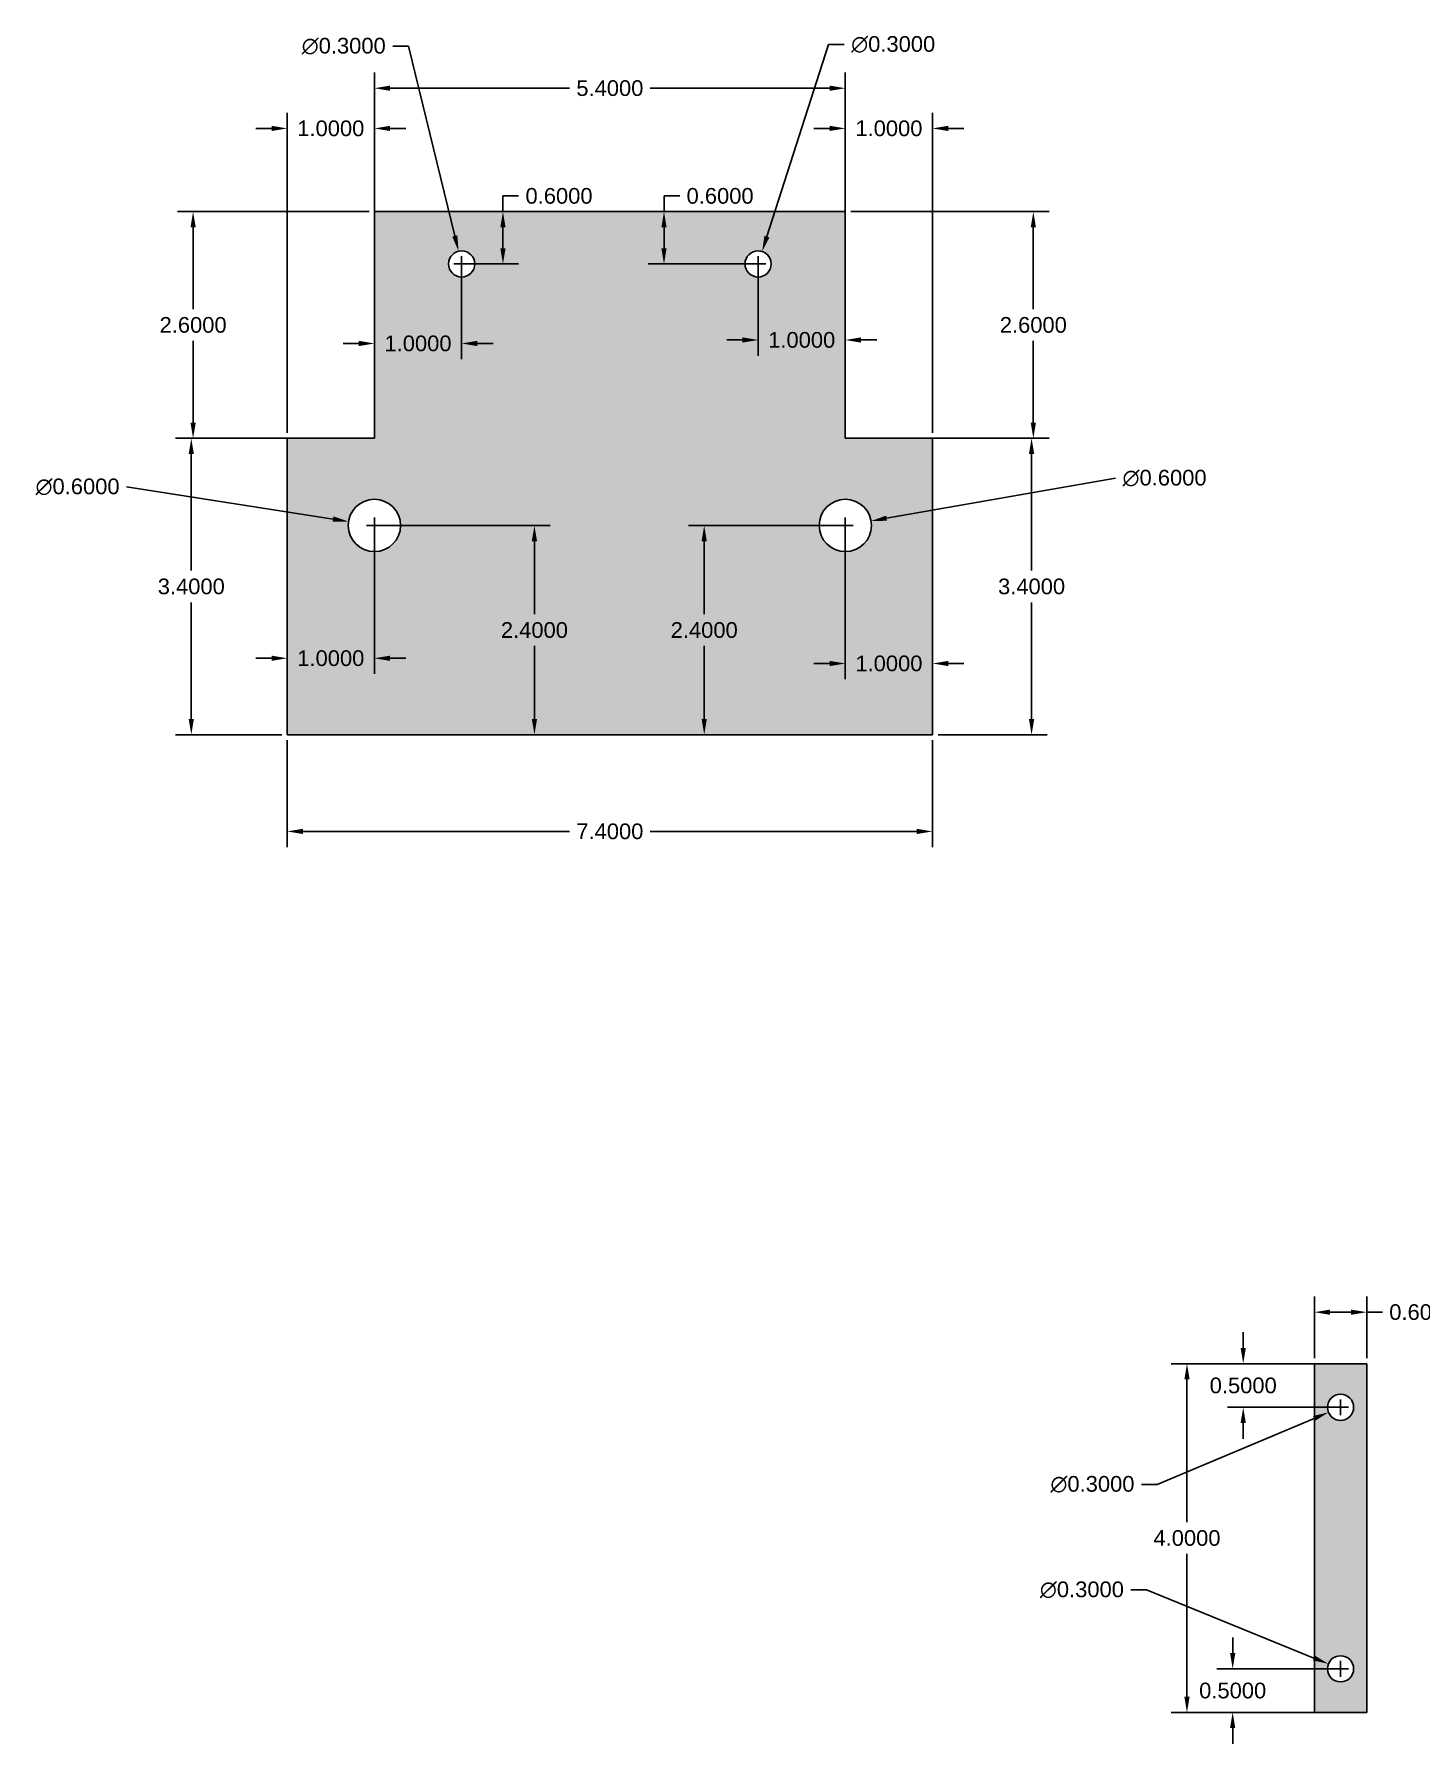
# Model space of a CAD drawing. Header units: inches. Extents: x 2 to 137, y 1 to 34.
# Drawn here: x 1.95 to 17.85, y 1.48 to 21.1 of the extents above; entities that cross this region are included whole.
import ezdxf

# ---------------------------------------------------------------- set-up
doc = ezdxf.new("R2010")
doc.units = ezdxf.units.IN
doc.header["$MEASUREMENT"] = 0
doc.layers.add('Body', color=40, linetype='Continuous')
doc.layers.add('Joints', color=3, linetype='Continuous')
doc.styles.get("Standard").update_dxf_attribs({"font": 'arial.ttf'})
doc.dimstyles.get("Standard").update_dxf_attribs({"dimtxt": 0.18, "dimasz": 0.18, "dimexe": 0.18, "dimexo": 0.0625, "dimgap": 0.09, "dimtad": 0, "dimtih": 1, "dimtoh": 1, "dimdec": 4, "dimzin": 0, "dimdsep": 46, "dimtxsty": 'Standard', "dimcen": 0.09, "dimadec": 0, "dimazin": 0, "dimtfac": 1, "dimtdec": 4, "dimtofl": 0, "dimtmove": 0, "dimatfit": 3, "dimfxl": 1, "dimtolj": 1, "dimtzin": 0, "dimarcsym": 0})

# ---------------------------------------------------------------- blocks, each defined once
blk = doc.blocks.new('*D1')
at = {"layer": 'Body', "color": 0, "lineweight": -2, "transparency": 16777216}
for p, q in [((5.848, 19.123), (5.848, 20.656)), ((11.248, 19.123), (11.248, 20.656)), ((6.028, 20.476), (8.085, 20.476)), ((11.068, 20.476), (9.011, 20.476))]:
    blk.add_line(p, q, dxfattribs=at)
at = {"layer": 'Body', "color": 0, "transparency": 16777216}
for points in [[(6.028, 20.506), (6.028, 20.446), (5.848, 20.476)], [(11.068, 20.506), (11.068, 20.446), (11.248, 20.476)]]:
    blk.add_solid(points, dxfattribs=at)
at = {"layer": 'Body', "color": 0, "transparency": 16777216, "insert": (8.548, 20.476), "char_height": 0.18, "attachment_point": 5}
blk.add_mtext('\\A1;5.4000', dxfattribs=at)
blk = doc.blocks.new('*D2')
at = {"layer": 'Body', "color": 0, "lineweight": -2, "transparency": 16777216}
for p, q in [((11.311, 19.06), (13.584, 19.06)), ((13.404, 18.88), (13.404, 17.942)), ((13.404, 16.64), (13.404, 17.578)), ((11.311, 16.46), (13.584, 16.46))]:
    blk.add_line(p, q, dxfattribs=at)
at = {"layer": 'Body', "color": 0, "transparency": 16777216}
for points in [[(13.374, 18.88), (13.434, 18.88), (13.404, 19.06)], [(13.374, 16.64), (13.434, 16.64), (13.404, 16.46)]]:
    blk.add_solid(points, dxfattribs=at)
at = {"layer": 'Body', "color": 0, "transparency": 16777216, "insert": (13.404, 17.76), "char_height": 0.18, "attachment_point": 5}
blk.add_mtext('\\A1;2.6000', dxfattribs=at)
blk = doc.blocks.new('*D3')
at = {"layer": 'Body', "color": 0, "lineweight": -2, "transparency": 16777216}
for p, q in [((12.311, 16.46), (13.564, 16.46)), ((13.384, 16.28), (13.384, 14.942)), ((13.384, 13.24), (13.384, 14.578)), ((12.311, 13.06), (13.564, 13.06))]:
    blk.add_line(p, q, dxfattribs=at)
at = {"layer": 'Body', "color": 0, "transparency": 16777216}
for points in [[(13.354, 16.28), (13.414, 16.28), (13.384, 16.46)], [(13.354, 13.24), (13.414, 13.24), (13.384, 13.06)]]:
    blk.add_solid(points, dxfattribs=at)
at = {"layer": 'Body', "color": 0, "transparency": 16777216, "insert": (13.384, 14.76), "char_height": 0.18, "attachment_point": 5}
blk.add_mtext('\\A1;3.4000', dxfattribs=at)
blk = doc.blocks.new('*D4')
at = {"layer": 'Body', "color": 0, "lineweight": -2, "transparency": 16777216}
for p, q in [((11.068, 20.015), (10.888, 20.015)), ((11.248, 16.523), (11.248, 20.195)), ((12.248, 16.523), (12.248, 20.195)), ((12.428, 20.015), (12.608, 20.015))]:
    blk.add_line(p, q, dxfattribs=at)
at = {"layer": 'Body', "color": 0, "transparency": 16777216}
for points in [[(11.068, 20.045), (11.068, 19.985), (11.248, 20.015)], [(12.428, 20.045), (12.428, 19.985), (12.248, 20.015)]]:
    blk.add_solid(points, dxfattribs=at)
at = {"layer": 'Body', "color": 0, "transparency": 16777216, "insert": (11.748, 20.015), "char_height": 0.18, "attachment_point": 5}
blk.add_mtext('\\A1;1.0000', dxfattribs=at)
blk = doc.blocks.new('*D5')
at = {"layer": 'Body', "color": 0, "lineweight": -2, "transparency": 16777216}
for p, q in [((4.848, 12.998), (4.848, 11.771)), ((12.248, 12.998), (12.248, 11.771)), ((5.028, 11.951), (8.086, 11.951)), ((12.068, 11.951), (9.011, 11.951))]:
    blk.add_line(p, q, dxfattribs=at)
at = {"layer": 'Body', "color": 0, "transparency": 16777216}
for points in [[(5.028, 11.981), (5.028, 11.921), (4.848, 11.951)], [(12.068, 11.981), (12.068, 11.921), (12.248, 11.951)]]:
    blk.add_solid(points, dxfattribs=at)
at = {"layer": 'Body', "color": 0, "transparency": 16777216, "insert": (8.548, 11.951), "char_height": 0.18, "attachment_point": 5}
blk.add_mtext('\\A1;7.4000', dxfattribs=at)
blk = doc.blocks.new('*D6')
at = {"layer": 'Body', "color": 0, "lineweight": -2, "transparency": 16777216}
for p, q in [((4.786, 16.46), (3.568, 16.46)), ((3.748, 16.28), (3.748, 14.942)), ((3.748, 13.24), (3.748, 14.578)), ((4.786, 13.06), (3.568, 13.06))]:
    blk.add_line(p, q, dxfattribs=at)
at = {"layer": 'Body', "color": 0, "transparency": 16777216}
for points in [[(3.718, 16.28), (3.778, 16.28), (3.748, 16.46)], [(3.718, 13.24), (3.778, 13.24), (3.748, 13.06)]]:
    blk.add_solid(points, dxfattribs=at)
at = {"layer": 'Body', "color": 0, "transparency": 16777216, "insert": (3.748, 14.76), "char_height": 0.18, "attachment_point": 5}
blk.add_mtext('\\A1;3.4000', dxfattribs=at)
blk = doc.blocks.new('*D7')
at = {"layer": 'Body', "color": 0, "lineweight": -2, "transparency": 16777216}
for p, q in [((5.786, 19.06), (3.589, 19.06)), ((3.769, 18.88), (3.769, 17.942)), ((3.769, 16.64), (3.769, 17.578)), ((5.786, 16.46), (3.589, 16.46))]:
    blk.add_line(p, q, dxfattribs=at)
at = {"layer": 'Body', "color": 0, "transparency": 16777216}
for points in [[(3.739, 18.88), (3.799, 18.88), (3.769, 19.06)], [(3.739, 16.64), (3.799, 16.64), (3.769, 16.46)]]:
    blk.add_solid(points, dxfattribs=at)
at = {"layer": 'Body', "color": 0, "transparency": 16777216, "insert": (3.769, 17.76), "char_height": 0.18, "attachment_point": 5}
blk.add_mtext('\\A1;2.6000', dxfattribs=at)
blk = doc.blocks.new('*D8')
at = {"layer": 'Body', "color": 0, "lineweight": -2, "transparency": 16777216}
for p, q in [((4.668, 20.015), (4.488, 20.015)), ((4.848, 16.523), (4.848, 20.195)), ((5.848, 16.523), (5.848, 20.195)), ((6.028, 20.015), (6.208, 20.015))]:
    blk.add_line(p, q, dxfattribs=at)
at = {"layer": 'Body', "color": 0, "transparency": 16777216}
for points in [[(4.668, 20.045), (4.668, 19.985), (4.848, 20.015)], [(6.028, 20.045), (6.028, 19.985), (5.848, 20.015)]]:
    blk.add_solid(points, dxfattribs=at)
at = {"layer": 'Body', "color": 0, "transparency": 16777216, "insert": (5.348, 20.015), "char_height": 0.18, "attachment_point": 5}
blk.add_mtext('\\A1;1.0000', dxfattribs=at)
blk = doc.blocks.new('*D9')
at = {"layer": 'Body', "color": 0, "lineweight": -2, "transparency": 16777216}
for p, q in [((3.006, 15.903), (5.374, 15.534)), ((5.848, 15.37), (5.848, 15.55)), ((5.758, 15.46), (5.938, 15.46))]:
    blk.add_line(p, q, dxfattribs=at)
at = {"layer": 'Body', "color": 0, "transparency": 16777216}
blk.add_solid([(5.378, 15.564), (5.369, 15.505), (5.552, 15.506)], dxfattribs=at)
at = {"layer": 'Body', "color": 0, "transparency": 16777216, "insert": (2.444, 15.903), "char_height": 0.18, "attachment_point": 5}
blk.add_mtext('\\A1;∅0.6000', dxfattribs=at)
blk = doc.blocks.new('*D10')
at = {"layer": 'Body', "color": 0, "lineweight": -2, "transparency": 16777216}
for p, q in [((14.348, 16.003), (11.721, 15.543)), ((11.248, 15.37), (11.248, 15.55)), ((11.158, 15.46), (11.338, 15.46))]:
    blk.add_line(p, q, dxfattribs=at)
at = {"layer": 'Body', "color": 0, "transparency": 16777216}
blk.add_solid([(11.716, 15.573), (11.726, 15.514), (11.544, 15.512)], dxfattribs=at)
at = {"layer": 'Body', "color": 0, "transparency": 16777216, "insert": (14.909, 16.003), "char_height": 0.18, "attachment_point": 5}
blk.add_mtext('\\A1;∅0.6000', dxfattribs=at)
blk = doc.blocks.new('*D11')
at = {"layer": 'Body', "color": 0, "lineweight": -2, "transparency": 16777216}
for p, q in [((6.058, 20.958), (6.238, 20.958)), ((6.238, 20.958), (6.77, 18.781)), ((6.758, 18.46), (6.938, 18.46)), ((6.848, 18.37), (6.848, 18.55))]:
    blk.add_line(p, q, dxfattribs=at)
at = {"layer": 'Body', "color": 0, "transparency": 16777216}
blk.add_solid([(6.799, 18.788), (6.741, 18.774), (6.813, 18.606)], dxfattribs=at)
at = {"layer": 'Body', "color": 0, "transparency": 16777216, "insert": (5.496, 20.958), "char_height": 0.18, "attachment_point": 5}
blk.add_mtext('\\A1;∅0.3000', dxfattribs=at)
blk = doc.blocks.new('*D12')
at = {"layer": 'Body', "color": 0, "lineweight": -2, "transparency": 16777216}
for p, q in [((11.056, 20.978), (10.349, 18.775)), ((11.236, 20.978), (11.056, 20.978)), ((10.158, 18.46), (10.338, 18.46)), ((10.248, 18.37), (10.248, 18.55))]:
    blk.add_line(p, q, dxfattribs=at)
at = {"layer": 'Body', "color": 0, "transparency": 16777216}
blk.add_solid([(10.32, 18.784), (10.378, 18.765), (10.294, 18.603)], dxfattribs=at)
at = {"layer": 'Body', "color": 0, "transparency": 16777216, "insert": (11.797, 20.978), "char_height": 0.18, "attachment_point": 5}
blk.add_mtext('\\A1;∅0.3000', dxfattribs=at)
blk = doc.blocks.new('*D13')
at = {"layer": 'Body', "color": 0, "lineweight": -2, "transparency": 16777216}
for p, q in [((7.322, 19.06), (7.322, 19.24)), ((7.322, 19.24), (7.502, 19.24)), ((6.911, 19.06), (7.502, 19.06)), ((7.322, 18.64), (7.322, 18.88)), ((6.911, 18.46), (7.502, 18.46))]:
    blk.add_line(p, q, dxfattribs=at)
at = {"layer": 'Body', "color": 0, "transparency": 16777216}
for points in [[(7.292, 18.88), (7.352, 18.88), (7.322, 19.06)], [(7.292, 18.64), (7.352, 18.64), (7.322, 18.46)]]:
    blk.add_solid(points, dxfattribs=at)
at = {"layer": 'Body', "color": 0, "transparency": 16777216, "insert": (7.965, 19.24), "char_height": 0.18, "attachment_point": 5}
blk.add_mtext('\\A1;0.6000', dxfattribs=at)
blk = doc.blocks.new('*D14')
at = {"layer": 'Body', "color": 0, "lineweight": -2, "transparency": 16777216}
for p, q in [((9.169, 19.06), (9.169, 19.24)), ((9.169, 19.24), (9.349, 19.24)), ((10.186, 19.06), (8.989, 19.06)), ((9.169, 18.64), (9.169, 18.88)), ((10.186, 18.46), (8.989, 18.46))]:
    blk.add_line(p, q, dxfattribs=at)
at = {"layer": 'Body', "color": 0, "transparency": 16777216}
for points in [[(9.139, 18.88), (9.199, 18.88), (9.169, 19.06)], [(9.139, 18.64), (9.199, 18.64), (9.169, 18.46)]]:
    blk.add_solid(points, dxfattribs=at)
at = {"layer": 'Body', "color": 0, "transparency": 16777216, "insert": (9.812, 19.24), "char_height": 0.18, "attachment_point": 5}
blk.add_mtext('\\A1;0.6000', dxfattribs=at)
blk = doc.blocks.new('*D15')
at = {"layer": 'Body', "color": 0, "lineweight": -2, "transparency": 16777216}
for p, q in [((5.848, 18.398), (5.848, 17.368)), ((6.848, 18.398), (6.848, 17.368)), ((5.668, 17.548), (5.488, 17.548)), ((7.028, 17.548), (7.208, 17.548))]:
    blk.add_line(p, q, dxfattribs=at)
at = {"layer": 'Body', "color": 0, "transparency": 16777216}
for points in [[(5.668, 17.578), (5.668, 17.518), (5.848, 17.548)], [(7.028, 17.578), (7.028, 17.518), (6.848, 17.548)]]:
    blk.add_solid(points, dxfattribs=at)
at = {"layer": 'Body', "color": 0, "transparency": 16777216, "insert": (6.348, 17.548), "char_height": 0.18, "attachment_point": 5}
blk.add_mtext('\\A1;1.0000', dxfattribs=at)
blk = doc.blocks.new('*D16')
at = {"layer": 'Body', "color": 0, "lineweight": -2, "transparency": 16777216}
for p, q in [((10.248, 18.398), (10.248, 17.408)), ((11.248, 18.398), (11.248, 17.408)), ((10.068, 17.588), (9.888, 17.588)), ((11.428, 17.588), (11.608, 17.588))]:
    blk.add_line(p, q, dxfattribs=at)
at = {"layer": 'Body', "color": 0, "transparency": 16777216}
for points in [[(10.068, 17.618), (10.068, 17.558), (10.248, 17.588)], [(11.428, 17.618), (11.428, 17.558), (11.248, 17.588)]]:
    blk.add_solid(points, dxfattribs=at)
at = {"layer": 'Body', "color": 0, "transparency": 16777216, "insert": (10.748, 17.588), "char_height": 0.18, "attachment_point": 5}
blk.add_mtext('\\A1;1.0000', dxfattribs=at)
blk = doc.blocks.new('*D17')
at = {"layer": 'Body', "color": 0, "lineweight": -2, "transparency": 16777216}
for p, q in [((5.911, 15.46), (7.863, 15.46)), ((7.683, 15.28), (7.683, 14.442)), ((7.683, 13.24), (7.683, 14.078)), ((5.911, 13.06), (7.863, 13.06))]:
    blk.add_line(p, q, dxfattribs=at)
at = {"layer": 'Body', "color": 0, "transparency": 16777216}
for points in [[(7.653, 15.28), (7.713, 15.28), (7.683, 15.46)], [(7.653, 13.24), (7.713, 13.24), (7.683, 13.06)]]:
    blk.add_solid(points, dxfattribs=at)
at = {"layer": 'Body', "color": 0, "transparency": 16777216, "insert": (7.683, 14.26), "char_height": 0.18, "attachment_point": 5}
blk.add_mtext('\\A1;2.4000', dxfattribs=at)
blk = doc.blocks.new('*D18')
at = {"layer": 'Body', "color": 0, "lineweight": -2, "transparency": 16777216}
for p, q in [((11.186, 15.46), (9.45, 15.46)), ((9.63, 15.28), (9.63, 14.442)), ((9.63, 13.24), (9.63, 14.078)), ((11.186, 13.06), (9.45, 13.06))]:
    blk.add_line(p, q, dxfattribs=at)
at = {"layer": 'Body', "color": 0, "transparency": 16777216}
for points in [[(9.6, 15.28), (9.66, 15.28), (9.63, 15.46)], [(9.6, 13.24), (9.66, 13.24), (9.63, 13.06)]]:
    blk.add_solid(points, dxfattribs=at)
at = {"layer": 'Body', "color": 0, "transparency": 16777216, "insert": (9.63, 14.26), "char_height": 0.18, "attachment_point": 5}
blk.add_mtext('\\A1;2.4000', dxfattribs=at)
blk = doc.blocks.new('*D19')
at = {"layer": 'Body', "color": 0, "lineweight": -2, "transparency": 16777216}
for p, q in [((4.848, 15.398), (4.848, 13.757)), ((5.848, 15.398), (5.848, 13.757)), ((4.668, 13.937), (4.488, 13.937)), ((6.028, 13.937), (6.208, 13.937))]:
    blk.add_line(p, q, dxfattribs=at)
at = {"layer": 'Body', "color": 0, "transparency": 16777216}
for points in [[(4.668, 13.967), (4.668, 13.907), (4.848, 13.937)], [(6.028, 13.967), (6.028, 13.907), (5.848, 13.937)]]:
    blk.add_solid(points, dxfattribs=at)
at = {"layer": 'Body', "color": 0, "transparency": 16777216, "insert": (5.348, 13.937), "char_height": 0.18, "attachment_point": 5}
blk.add_mtext('\\A1;1.0000', dxfattribs=at)
blk = doc.blocks.new('*D20')
at = {"layer": 'Body', "color": 0, "lineweight": -2, "transparency": 16777216}
for p, q in [((11.248, 15.398), (11.248, 13.697)), ((12.248, 15.398), (12.248, 13.697)), ((11.068, 13.877), (10.888, 13.877)), ((12.428, 13.877), (12.608, 13.877))]:
    blk.add_line(p, q, dxfattribs=at)
at = {"layer": 'Body', "color": 0, "transparency": 16777216}
for points in [[(11.068, 13.907), (11.068, 13.847), (11.248, 13.877)], [(12.428, 13.907), (12.428, 13.847), (12.248, 13.877)]]:
    blk.add_solid(points, dxfattribs=at)
at = {"layer": 'Body', "color": 0, "transparency": 16777216, "insert": (11.748, 13.877), "char_height": 0.18, "attachment_point": 5}
blk.add_mtext('\\A1;1.0000', dxfattribs=at)
blk = doc.blocks.new('*D21')
at = {"layer": 'Joints', "color": 0, "lineweight": -2, "transparency": 16777216}
for p, q in [((16.627, 5.907), (16.627, 6.616)), ((17.227, 5.907), (17.227, 6.616)), ((16.807, 6.436), (17.047, 6.436)), ((17.227, 6.436), (17.407, 6.436))]:
    blk.add_line(p, q, dxfattribs=at)
at = {"layer": 'Joints', "color": 0, "transparency": 16777216}
for points in [[(16.807, 6.466), (16.807, 6.406), (16.627, 6.436)], [(17.047, 6.466), (17.047, 6.406), (17.227, 6.436)]]:
    blk.add_solid(points, dxfattribs=at)
at = {"layer": 'Joints', "color": 0, "transparency": 16777216, "insert": (17.87, 6.436), "char_height": 0.18, "attachment_point": 5}
blk.add_mtext('\\A1;0.6000', dxfattribs=at)
blk = doc.blocks.new('*D22')
at = {"layer": 'Joints', "color": 0, "lineweight": -2, "transparency": 16777216}
for p, q in [((16.564, 5.845), (14.986, 5.845)), ((15.166, 5.665), (15.166, 4.027)), ((15.166, 2.025), (15.166, 3.663)), ((16.564, 1.845), (14.986, 1.845))]:
    blk.add_line(p, q, dxfattribs=at)
at = {"layer": 'Joints', "color": 0, "transparency": 16777216}
for points in [[(15.136, 5.665), (15.196, 5.665), (15.166, 5.845)], [(15.136, 2.025), (15.196, 2.025), (15.166, 1.845)]]:
    blk.add_solid(points, dxfattribs=at)
at = {"layer": 'Joints', "color": 0, "transparency": 16777216, "insert": (15.166, 3.845), "char_height": 0.18, "attachment_point": 5}
blk.add_mtext('\\A1;4.0000', dxfattribs=at)
blk = doc.blocks.new('*D23')
at = {"layer": 'Joints', "color": 0, "lineweight": -2, "transparency": 16777216}
for p, q in [((16.837, 5.345), (17.017, 5.345)), ((16.927, 5.255), (16.927, 5.435)), ((14.823, 4.461), (16.623, 5.217)), ((14.643, 4.461), (14.823, 4.461))]:
    blk.add_line(p, q, dxfattribs=at)
at = {"layer": 'Joints', "color": 0, "transparency": 16777216}
blk.add_solid([(16.611, 5.245), (16.634, 5.189), (16.789, 5.287)], dxfattribs=at)
at = {"layer": 'Joints', "color": 0, "transparency": 16777216, "insert": (14.082, 4.461), "char_height": 0.18, "attachment_point": 5}
blk.add_mtext('\\A1;∅0.3000', dxfattribs=at)
blk = doc.blocks.new('*D24')
at = {"layer": 'Joints', "color": 0, "lineweight": -2, "transparency": 16777216}
for p, q in [((14.522, 3.251), (14.702, 3.251)), ((14.702, 3.251), (16.621, 2.469)), ((16.927, 2.255), (16.927, 2.435)), ((16.837, 2.345), (17.017, 2.345))]:
    blk.add_line(p, q, dxfattribs=at)
at = {"layer": 'Joints', "color": 0, "transparency": 16777216}
blk.add_solid([(16.633, 2.497), (16.61, 2.442), (16.788, 2.402)], dxfattribs=at)
at = {"layer": 'Joints', "color": 0, "transparency": 16777216, "insert": (13.961, 3.251), "char_height": 0.18, "attachment_point": 5}
blk.add_mtext('\\A1;∅0.3000', dxfattribs=at)
blk = doc.blocks.new('*D25')
at = {"layer": 'Joints', "color": 0, "lineweight": -2, "transparency": 16777216}
for p, q in [((15.811, 6.025), (15.811, 6.205)), ((16.864, 5.845), (15.631, 5.845)), ((16.864, 5.345), (15.631, 5.345)), ((15.811, 5.165), (15.811, 4.985))]:
    blk.add_line(p, q, dxfattribs=at)
at = {"layer": 'Joints', "color": 0, "transparency": 16777216}
for points in [[(15.781, 6.025), (15.841, 6.025), (15.811, 5.845)], [(15.781, 5.165), (15.841, 5.165), (15.811, 5.345)]]:
    blk.add_solid(points, dxfattribs=at)
at = {"layer": 'Joints', "color": 0, "transparency": 16777216, "insert": (15.811, 5.595), "char_height": 0.18, "attachment_point": 5}
blk.add_mtext('\\A1;0.5000', dxfattribs=at)
blk = doc.blocks.new('*D26')
at = {"layer": 'Joints', "color": 0, "lineweight": -2, "transparency": 16777216}
for p, q in [((15.69, 2.525), (15.69, 2.705)), ((16.864, 2.345), (15.51, 2.345)), ((16.864, 1.845), (15.51, 1.845)), ((15.69, 1.665), (15.69, 1.485))]:
    blk.add_line(p, q, dxfattribs=at)
at = {"layer": 'Joints', "color": 0, "transparency": 16777216}
for points in [[(15.66, 2.525), (15.72, 2.525), (15.69, 2.345)], [(15.66, 1.665), (15.72, 1.665), (15.69, 1.845)]]:
    blk.add_solid(points, dxfattribs=at)
at = {"layer": 'Joints', "color": 0, "transparency": 16777216, "insert": (15.69, 2.095), "char_height": 0.18, "attachment_point": 5}
blk.add_mtext('\\A1;0.5000', dxfattribs=at)

msp = doc.modelspace()

# ---------------------------------------------------------------- hatches: boundary and pattern name
at = {"layer": 'Body', "transparency": 33554457}
h = msp.add_hatch(color=256, dxfattribs=at)
h.dxf.hatch_style = 1
h.paths.add_polyline_path([(8.54815, 19.06034), (5.84815, 19.06034), (5.84815, 16.46034), (4.84815, 16.46034), (4.84815, 13.06034), (8.54815, 13.06034), (12.24815, 13.06034), (12.24815, 16.46034), (11.24815, 16.46034), (11.24815, 19.06034)])
h.paths.add_polyline_path([(6.69815, 18.46034, -1), (6.99815, 18.46034, -1)], flags=16)
h.paths.add_polyline_path([(10.39815, 18.46034, -1), (10.09815, 18.46034, -1)], flags=16)
h.paths.add_polyline_path([(6.14815, 15.46034, -1), (5.54815, 15.46034, -1)], flags=16)
h.paths.add_polyline_path([(11.54815, 15.46034, -1), (10.94815, 15.46034, -1)], flags=16)
at = {"layer": 'Joints', "transparency": 33554457}
h = msp.add_hatch(color=256, dxfattribs=at)
h.dxf.hatch_style = 1
h.paths.add_polyline_path([(16.62697, 1.84498), (17.22697, 1.84498), (17.22697, 5.84498), (16.62697, 5.84498)])
h.paths.add_polyline_path([(17.07697, 2.34498, -1), (16.77697, 2.34498, -1)], flags=16)
h.paths.add_polyline_path([(16.77697, 5.34498, -1), (17.07697, 5.34498, -1)], flags=16)

# ---------------------------------------------------------------- linework, layer by layer
at = {"layer": 'Body'}
for p, q in [((8.54815, 19.06034), (5.84815, 19.06034)), ((5.84815, 19.06034), (5.84815, 16.46034)), ((8.54815, 19.06034), (11.24815, 19.06034)), ((11.24815, 19.06034), (11.24815, 16.46034)), ((5.84815, 16.46034), (4.84815, 16.46034)), ((4.84815, 16.46034), (4.84815, 13.06034)), ((11.24815, 16.46034), (12.24815, 16.46034)), ((12.24815, 16.46034), (12.24815, 13.06034)), ((4.84815, 13.06034), (8.54815, 13.06034)), ((12.24815, 13.06034), (8.54815, 13.06034))]:
    msp.add_line(p, q, dxfattribs=at)
for centre, radius in [((6.84815, 18.46034), 0.15), ((10.24815, 18.46034), 0.15), ((5.84815, 15.46034), 0.3), ((11.24815, 15.46034), 0.3)]:
    msp.add_circle(centre, radius, dxfattribs=at)
at = {"layer": 'Joints'}
for p, q in [((16.62697, 1.84498), (16.62697, 5.84498)), ((16.62697, 5.84498), (17.22697, 5.84498)), ((17.22697, 5.84498), (17.22697, 1.84498)), ((17.22697, 1.84498), (16.62697, 1.84498))]:
    msp.add_line(p, q, dxfattribs=at)
for centre in [(16.92697, 5.34498), (16.92697, 2.34498)]:
    msp.add_circle(centre, 0.15, dxfattribs=at)

# ---------------------------------------------------------------- dimensions: what is measured, and where the dimension line sits
at = {"layer": 'Body'}
for p1, p2, picture, middle in [((6.88377, 18.31463), (6.81253, 18.60605), '*D11', (5.49644, 20.95754)), ((10.20233, 18.31751), (10.29396, 18.60318), '*D12', (11.79684, 20.97759)), ((10.95264, 15.40861), (11.54365, 15.51208), '*D10', (14.34784, 16.003)), ((6.14458, 15.41421), (5.55171, 15.50648), '*D9', (3.00567, 15.9027))]:
    dim = msp.add_diameter_dim_2p(p1=p1, p2=p2, dimstyle='Standard', dxfattribs=at)
    dim.commit()
    dim.dimension.update_dxf_attribs({"geometry": picture, "text_midpoint": middle, "dimtype": 163})
for base, p1, p2, picture, middle in [((11.24815, 20.47612), (5.84815, 19.06034), (11.24815, 19.06034), '*D1', (8.54815, 20.47612)), ((5.84815, 20.01477), (4.84815, 16.46034), (5.84815, 16.46034), '*D8', (5.34815, 20.01477)), ((12.24815, 20.01477), (11.24815, 16.46034), (12.24815, 16.46034), '*D4', (11.74815, 20.01477)), ((5.84815, 17.54753), (6.84815, 18.46034), (5.84815, 18.46034), '*D15', (6.34815, 17.54753)), ((11.24815, 17.58765), (10.24815, 18.46034), (11.24815, 18.46034), '*D16', (10.74815, 17.58765)), ((4.84815, 13.93694), (5.84815, 15.46034), (4.84815, 15.46034), '*D19', (5.34815, 13.93694)), ((12.24815, 13.87676), (11.24815, 15.46034), (12.24815, 15.46034), '*D20', (11.74815, 13.87676)), ((4.84815, 11.95111), (12.24815, 13.06034), (4.84815, 13.06034), '*D5', (8.54815, 11.95111))]:
    dim = msp.add_linear_dim(base=base, p1=p1, p2=p2, dimstyle='Standard', dxfattribs=at)
    dim.commit()
    dim.dimension.update_dxf_attribs({"geometry": picture, "text_midpoint": middle})
for base, p1, p2, picture, middle in [((7.32171, 19.06034), (6.84815, 18.46034), (6.84815, 19.06034), '*D13', (7.96504, 19.24034)), ((9.16858, 19.06034), (10.24815, 18.46034), (10.24815, 19.06034), '*D14', (9.8119, 19.24034)), ((3.7685, 19.06034), (5.84815, 16.46034), (5.84815, 19.06034), '*D7', (3.7685, 17.76034)), ((13.40433, 16.46034), (11.24815, 19.06034), (11.24815, 16.46034), '*D2', (13.40433, 17.76034)), ((3.74843, 16.46034), (4.84815, 13.06034), (4.84815, 16.46034), '*D6', (3.74843, 14.76034)), ((13.38426, 13.06034), (12.24815, 16.46034), (12.24815, 13.06034), '*D3', (13.38426, 14.76034)), ((7.68306, 13.06034), (5.84815, 15.46034), (5.84815, 13.06034), '*D17', (7.68306, 14.26034)), ((9.6303, 13.06034), (11.24815, 15.46034), (11.24815, 13.06034), '*D18', (9.6303, 14.26034))]:
    dim = msp.add_linear_dim(base=base, p1=p1, p2=p2, angle=90, dimstyle='Standard', dxfattribs=at)
    dim.commit()
    dim.dimension.update_dxf_attribs({"geometry": picture, "text_midpoint": middle})
at = {"layer": 'Joints'}
dim = msp.add_linear_dim(base=(17.22697, 6.43605), p1=(16.62697, 5.84498), p2=(17.22697, 5.84498), dimstyle='Standard', dxfattribs=at)
dim.commit()
dim.dimension.update_dxf_attribs({"geometry": '*D21', "text_midpoint": (17.87029, 6.43605)})
dim = msp.add_linear_dim(base=(15.81148, 5.84498), p1=(16.92697, 5.34498), p2=(16.92697, 5.84498), angle=90, dimstyle='Standard', dxfattribs=at)
dim.commit()
dim.dimension.update_dxf_attribs({"geometry": '*D25', "text_midpoint": (15.81148, 5.59498), "dimtype": 160})
for base, p1, p2, picture, middle in [((15.16597, 1.84498), (16.62697, 5.84498), (16.62697, 1.84498), '*D22', (15.16597, 3.84498)), ((15.69045, 1.84498), (16.92697, 2.34498), (16.92697, 1.84498), '*D26', (15.69045, 2.09498))]:
    dim = msp.add_linear_dim(base=base, p1=p1, p2=p2, angle=90, dimstyle='Standard', dxfattribs=at)
    dim.commit()
    dim.dimension.update_dxf_attribs({"geometry": picture, "text_midpoint": middle})
for p1, p2, picture, middle in [((17.06525, 5.4031), (16.78869, 5.28686), '*D23', (14.0818, 4.46072)), ((17.06589, 2.28839), (16.78806, 2.40156), '*D24', (13.96077, 3.25133))]:
    dim = msp.add_diameter_dim_2p(p1=p1, p2=p2, dimstyle='Standard', dxfattribs=at)
    dim.commit()
    dim.dimension.update_dxf_attribs({"geometry": picture, "text_midpoint": middle, "dimtype": 163})

doc.saveas('drawing.dxf')
